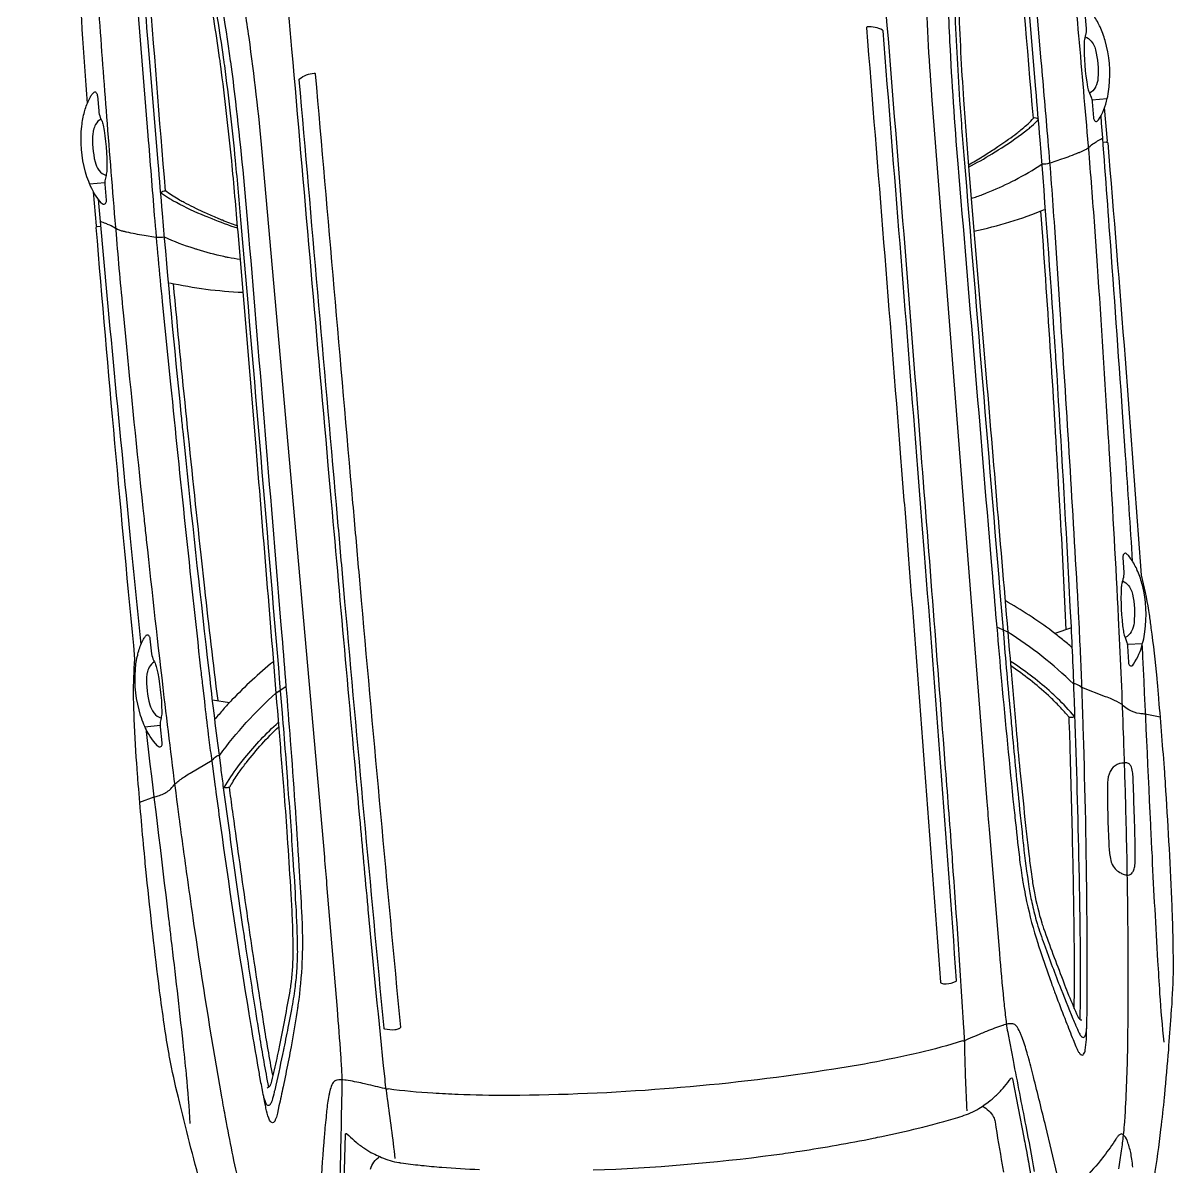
# Model space of a CAD drawing. Header units: millimetres. Extents: x 2622 to 2811, y 687 to 801.
# Drawn here: x 2641.453 to 2642.562, y 762.031 to 763.13 of the extents above; entities that cross this region are included whole.
import ezdxf

# ---------------------------------------------------------------- set-up
doc = ezdxf.new("R2010")
doc.units = ezdxf.units.MM
doc.layers.add('automobile', color=251, linetype='Continuous')

msp = doc.modelspace()

# ---------------------------------------------------------------- linework, layer by layer
at = {"layer": 'automobile'}
for p, q in [((2642.4949, 763.057), (2642.4804, 763.0558)), ((2642.4952, 763.0164), (2642.4925, 763.0487)), ((2642.4946, 763.0154), (2642.491, 763.0151)), ((2641.5171, 762.9753), (2641.5316, 762.9766)), ((2641.5236, 762.9352), (2641.5209, 762.9676)), ((2641.5243, 762.9344), (2641.5279, 762.9348)), ((2642.4606, 762.5487), (2642.4448, 762.5435)), ((2642.5289, 762.5336), (2642.5144, 762.5328)), ((2641.6352, 762.4797), (2641.6516, 762.4772)), ((2641.5703, 762.4536), (2641.5848, 762.4552))]:
    msp.add_line(p, q, dxfattribs=at)
for points in [[(2642.3684, 763.5544, -0.000419), (2642.3684, 763.5542, -0.145444), (2642.3687, 763.5506, 0.011938), (2642.3637, 763.5258), (2642.3627, 763.5202, 0.007872), (2642.361, 763.5095, 0.01001), (2642.3586, 763.4907), (2642.3578, 763.4828, 0.000409), (2642.3574, 763.4794, 0.003875), (2642.353, 763.433, 0.001146), (2642.3526, 763.4272), (2642.3521, 763.4222, 0.009465), (2642.3434, 763.2833), (2642.3433, 763.2819, 0.000477), (2642.3425, 763.2638, 0.018781), (2642.342, 763.1511), (2642.342, 763.1503, 0.004479), (2642.3436, 763.1119, 0.008146), (2642.3515, 762.9945, 0.000207), (2642.3836, 762.6121), (2642.3847, 762.5981, 0.000716), (2642.3889, 762.5496, 0.000716)], [(2641.5595, 763.4869, 0.000419), (2641.5594, 763.4867, 0.145444), (2641.5598, 763.483, -0.011938), (2641.5688, 763.4595), (2641.5707, 763.4541, -0.007872), (2641.5742, 763.4438, -0.01001), (2641.5796, 763.4256), (2641.5817, 763.4181, -0.000409), (2641.5827, 763.4147, -0.003875), (2641.5947, 763.3697, -0.001146), (2641.5961, 763.364), (2641.5974, 763.3592, -0.009465), (2641.6291, 763.2237), (2641.6293, 763.2223, -0.000477), (2641.6331, 763.2046, -0.018781), (2641.6523, 763.0936), (2641.6525, 763.0927, -0.004479), (2641.6572, 763.0546, -0.008146), (2641.6689, 762.9376, -0.000207), (2641.7007, 762.5551), (2641.7019, 762.5411, -0.000716), (2641.7058, 762.4926, -0.000716)], [(2642.469, 762.1727, 0.007155), (2642.4694, 762.2227), (2642.4694, 762.2277, 0.001691), (2642.4693, 762.2465, 0.001679), (2642.4683, 762.3091), (2642.4683, 762.3128, 0.000772), (2642.4681, 762.3194, 0.003359), (2642.464, 762.4657, 0.000704), (2642.4634, 762.4826), (2642.4631, 762.4924, 0.003771), (2642.4596, 762.5691), (2642.4585, 762.5894, 0.002641), (2642.4468, 762.7921), (2642.4458, 762.8074, 0.000586), (2642.4447, 762.8244, 0.003946), (2642.4305, 763.0176, 0.000498), (2642.4265, 763.0663), (2642.4169, 763.1818, 0.00388), (2642.4067, 763.2934), (2642.3909, 763.4529)], [(2642.3618, 762.9937, 0.012934), (2642.3748, 763.0013, 0.001617), (2642.3759, 763.0021), (2642.3793, 763.0042, 0.005718), (2642.39, 763.0112, 0.006801), (2642.3977, 763.0165), (2642.4003, 763.0183, 0.009079), (2642.4082, 763.0241, 0.008378), (2642.4122, 763.0273), (2642.4134, 763.0283, 0.037585), (2642.4241, 763.0385, 0.004863), (2642.3857, 763.4502)], [(2642.5107, 762.0614, 0.00572), (2642.5117, 762.0713), (2642.5117, 762.0718, 0.005942), (2642.5123, 762.0796, 0.010746), (2642.5148, 762.146), (2642.5149, 762.1526, 0.00238), (2642.5151, 762.173, 0.006696), (2642.5141, 762.3238), (2642.5138, 762.3397, 0.002066), (2642.5128, 762.3822, 0.001572), (2642.5109, 762.4426), (2642.5105, 762.4531, 0.004097), (2642.506, 762.5584, 0.002102), (2642.4976, 762.7106, 0.000074), (2642.4965, 762.7287), (2642.4964, 762.7309, 0.002407), (2642.4857, 762.8967), (2642.4834, 762.9297, 0.003667), (2642.4776, 763.005, 0.001059), (2642.4684, 763.1113, 0.001674), (2642.4592, 763.2113), (2642.4506, 763.3017, 0.00038), (2642.4391, 763.4221)], [(2641.6893, 762.1076, -0.007155), (2641.6806, 762.1568), (2641.6798, 762.1618, -0.001691), (2641.6768, 762.1804, -0.001679), (2641.6673, 762.2422), (2641.6668, 762.2459, -0.000772), (2641.6658, 762.2525, -0.003359), (2641.6456, 762.3974, -0.000704), (2641.6434, 762.4141), (2641.6421, 762.4239, -0.003771), (2641.6328, 762.5001), (2641.6305, 762.5203, -0.002641), (2641.6085, 762.7221), (2641.6069, 762.7374, -0.000586), (2641.6052, 762.7543, -0.003946), (2641.5871, 762.9472, -0.000498), (2641.583, 762.9959), (2641.5734, 763.1114, -0.00388), (2641.5649, 763.2232), (2641.5541, 763.383)], [(2641.6589, 762.935, -0.012934), (2641.6448, 762.9404, -0.001617), (2641.6436, 762.9409), (2641.6399, 762.9425, -0.005718), (2641.6282, 762.9476, -0.006801), (2641.6197, 762.9515), (2641.6168, 762.9529, -0.009079), (2641.608, 762.9574, -0.008378), (2641.6036, 762.9598), (2641.6022, 762.9606, -0.037585), (2641.59, 762.9688, -0.004863), (2641.5596, 763.3812)], [(2641.6666, 761.991, -0.00572), (2641.664, 762.0005), (2641.6639, 762.0011, -0.005942), (2641.6621, 762.0086, -0.010746), (2641.6486, 762.0737), (2641.6474, 762.0802, -0.00238), (2641.6438, 762.1003, -0.006696), (2641.6197, 762.2491), (2641.6174, 762.2649, -0.002066), (2641.6114, 762.307, -0.001572), (2641.6032, 762.3669), (2641.6019, 762.3773, -0.004097), (2641.5889, 762.4819, -0.002102), (2641.5719, 762.6333, -0.000074), (2641.57, 762.6514), (2641.5697, 762.6535, -0.002407), (2641.5528, 762.8189), (2641.5496, 762.8518, -0.003667), (2641.5428, 762.927, -0.001059), (2641.5342, 763.0333, -0.001674), (2641.5267, 763.1335), (2641.5202, 763.2241, -0.00038), (2641.5117, 763.3447)], [(2642.3605, 762.0849, -0.008696), (2642.3583, 762.1427, 0.010619), (2642.3574, 762.1645, 0.002667), (2642.3464, 762.3251), (2642.3463, 762.3274, 0.000719), (2642.3398, 762.4135, 0.000472), (2642.3163, 762.7172), (2642.3136, 762.752, 0.000602), (2642.2817, 763.1525, -0.00582), (2642.2776, 763.2122), (2642.2775, 763.2131, -0.007479), (2642.2753, 763.266)], [(2641.8108, 762.039, 0.008696), (2641.8034, 762.0963, -0.010619), (2641.8007, 762.118, -0.002667), (2641.7849, 762.2783), (2641.7847, 762.2805, -0.000719), (2641.7768, 762.3665, -0.000472), (2641.7496, 762.6699), (2641.7465, 762.7047, -0.000602), (2641.7116, 763.1049, 0.00582), (2641.7057, 763.1645), (2641.7056, 763.1654, 0.007479), (2641.6991, 763.2179)], [(2642.3889, 762.5496, 0.000769), (2642.3935, 762.4976, 0.003577), (2642.4053, 762.3766), (2642.4054, 762.376, 0.000027), (2642.4064, 762.3663, 0.003552), (2642.4106, 762.3286, 0.009916), (2642.4134, 762.3084), (2642.4135, 762.3081, 0.002943), (2642.4147, 762.301, 0.009853), (2642.4169, 762.2894), (2642.4176, 762.286, 0.025369), (2642.4283, 762.246), (2642.4283, 762.2459, 0.000021), (2642.4294, 762.2424, 0.008627), (2642.4395, 762.2128), (2642.4414, 762.2074, 0.003472), (2642.4456, 762.1962, 0.003627), (2642.4542, 762.1737), (2642.4554, 762.1707, 0.001375), (2642.4623, 762.1532), (2642.465, 762.1465, 0.040638), (2642.4673, 762.1418), (2642.4676, 762.1413, 0.056658), (2642.4693, 762.1391, 0.037523), (2642.4695, 762.1389, 0.164307), (2642.471, 762.1384, 0.247104), (2642.4724, 762.1391, 0.073089), (2642.4735, 762.1413), (2642.4735, 762.1413, 0.031398), (2642.4739, 762.1431, 0.039043), (2642.475, 762.1532), (2642.4751, 762.1541, 0.000777), (2642.4755, 762.1706, 0.003856), (2642.4757, 762.1781), (2642.4757, 762.1821, 0.001532), (2642.4758, 762.1953, 0.001333), (2642.4759, 762.2302, 0.000872), (2642.4758, 762.2452), (2642.4758, 762.2457, 0.005865), (2642.4731, 762.417), (2642.4729, 762.4256, 0.001448), (2642.4718, 762.4604, 0.000132), (2642.4716, 762.4657), (2642.4706, 762.4956, 0.002035), (2642.4698, 762.5165, 0.002471), (2642.4683, 762.5481), (2642.4675, 762.5641, 0.001145), (2642.4667, 762.5798, 0.002344), (2642.4498, 762.8544), (2642.4446, 762.9337, 0.004857), (2642.4383, 763.0167, 0.000048), (2642.4317, 763.0936), (2642.4215, 763.2129, 0.004161)], [(2641.6333, 763.1719, -0.012265), (2641.6454, 763.0972), (2641.6458, 763.0943, -0.001235), (2641.6466, 763.089, -0.008856), (2641.657, 762.9978, -0.002935), (2641.6625, 762.9372), (2641.6632, 762.9298, -0.000365), (2641.7021, 762.4669, -0.002131), (2641.7052, 762.4276), (2641.7072, 762.4011, -0.000136), (2641.7074, 762.3988, -0.001815), (2641.7125, 762.3266, -0.002801), (2641.7151, 762.2834), (2641.7152, 762.2818, -0.009465), (2641.7167, 762.2413, -0.017816), (2641.7164, 762.2261), (2641.7163, 762.2236, -0.015228), (2641.7148, 762.2062), (2641.7147, 762.2052, -0.007594), (2641.7144, 762.2026, -0.010491), (2641.711, 762.182), (2641.7082, 762.1677, -0.003445), (2641.7038, 762.1452), (2641.7037, 762.1445, -0.001626), (2641.7034, 762.1433, -0.003891), (2641.696, 762.1093, -0.003028), (2641.6946, 762.1032), (2641.6945, 762.1027, -0.010906), (2641.6924, 762.0946, -0.044584), (2641.6916, 762.0926), (2641.6915, 762.0924, -0.039314), (2641.691, 762.0915, -0.004902), (2641.6905, 762.0909), (2641.6905, 762.0908, -0.367391), (2641.6878, 762.0902, -0.163402), (2641.6871, 762.091, -0.048531), (2641.6846, 762.0976, -0.016075), (2641.6842, 762.0992)], [(2641.6296, 763.1712, -0.012265), (2641.6417, 763.0966), (2641.6421, 763.0938, -0.001235), (2641.6428, 763.0885, -0.008856), (2641.6533, 762.9974, -0.0033), (2641.6594, 762.9294), (2641.6767, 762.7226, -0.00065), (2641.6989, 762.4521, -0.000285), (2641.7037, 762.3927, -0.002907), (2641.7066, 762.3529), (2641.707, 762.3475, -0.001171), (2641.7101, 762.2998, -0.004227), (2641.7113, 762.2781), (2641.7116, 762.2722, -0.004312), (2641.7122, 762.2553), (2641.7124, 762.248, -0.013016), (2641.7125, 762.2346, -0.026534), (2641.7102, 762.2051), (2641.7102, 762.2048, -0.011449), (2641.7094, 762.1996, -0.006882), (2641.6995, 762.1478), (2641.6985, 762.1428, -0.004097), (2641.6963, 762.1324, -0.007231), (2641.6911, 762.1106, -0.032051), (2641.6907, 762.1095), (2641.6907, 762.1095, -0.233157), (2641.6877, 762.1067)], [(2642.3205, 763.1703, 0.013131), (2642.3263, 763.0599), (2642.3794, 762.3816, 0.001274), (2642.3815, 762.3554), (2642.3915, 762.2358, 0.003786), (2642.3955, 762.1917, 0.002894), (2642.3973, 762.1749, 0.019731), (2642.3998, 762.1582), (2642.4046, 762.1331, 0.001137), (2642.4168, 762.0704, -0.003739), (2642.425, 762.0266)], [(2641.7058, 762.4926, -0.000769), (2641.7099, 762.4405, -0.003577), (2641.7183, 762.3192), (2641.7183, 762.3187, -0.000027), (2641.7189, 762.3089, -0.003552), (2641.721, 762.2711, -0.009916), (2641.7216, 762.2507), (2641.7216, 762.2503, -0.002943), (2641.7216, 762.2431, -0.009853), (2641.7213, 762.2313), (2641.7212, 762.2279, -0.025369), (2641.7173, 762.1866), (2641.7173, 762.1865, -0.000021), (2641.7168, 762.183, -0.008627), (2641.7117, 762.152), (2641.7107, 762.1464, -0.003472), (2641.7085, 762.1347, -0.003627), (2641.7037, 762.1111), (2641.7031, 762.1079, -0.001375), (2641.6991, 762.0895), (2641.6976, 762.0824, -0.040638), (2641.6961, 762.0774), (2641.6958, 762.0768, -0.056658), (2641.6946, 762.0744, -0.037523), (2641.6944, 762.0742, -0.164307), (2641.693, 762.0734, -0.247104), (2641.6915, 762.0739, -0.073089), (2641.6901, 762.0759), (2641.6901, 762.0759, -0.031398), (2641.6893, 762.0777, -0.039043), (2641.6866, 762.0874), (2641.6864, 762.0883, -0.000777), (2641.6832, 762.1045, -0.003856), (2641.6818, 762.1118), (2641.6811, 762.1158, -0.001532), (2641.6788, 762.1287, -0.001333), (2641.673, 762.1632, -0.000872), (2641.6705, 762.1779), (2641.6704, 762.1784, -0.005865), (2641.6447, 762.3479), (2641.6435, 762.3564, -0.001448), (2641.6388, 762.3908, -0.000132), (2641.6381, 762.3961), (2641.6341, 762.4258, -0.002035), (2641.6315, 762.4465, -0.002471), (2641.6277, 762.478), (2641.6259, 762.4938, -0.001145), (2641.6241, 762.5094, -0.002344), (2641.5952, 762.783), (2641.5872, 762.8621, -0.004857), (2641.5796, 762.9451, -0.000048), (2641.5734, 763.0219), (2641.5637, 763.1413, -0.004161)], [(2641.7578, 762.0153, 0.001137), (2641.7593, 762.0792), (2641.7599, 762.1047, 0.019731), (2641.7596, 762.1217, 0.002894), (2641.7586, 762.1385, 0.003786), (2641.7552, 762.1826), (2641.7452, 762.3023, 0.001274), (2641.743, 762.3285), (2641.6829, 763.0062, 0.013131), (2641.6703, 763.116, 0.003801), (2641.6664, 763.1418)], [(2642.3484, 763.1476, 0.008856), (2642.3532, 763.0559, 0.002935), (2642.3579, 762.9952), (2642.3585, 762.9878, 0.000365), (2642.3968, 762.5249, 0.002131), (2642.4002, 762.4856), (2642.4027, 762.4592, 0.000136), (2642.4029, 762.4568, 0.001815), (2642.4098, 762.3848, 0.002801), (2642.4144, 762.3418), (2642.4145, 762.3402, 0.009465), (2642.4198, 762.3, 0.017816), (2642.4226, 762.285), (2642.4231, 762.2826, 0.015228), (2642.4274, 762.2657), (2642.4277, 762.2647, 0.007594), (2642.4285, 762.2622, 0.010491), (2642.4353, 762.2425), (2642.4403, 762.2288, 0.003445), (2642.4484, 762.2074), (2642.4487, 762.2067, 0.001626), (2642.4491, 762.2055, 0.003891), (2642.4621, 762.1732, 0.003028), (2642.4645, 762.1675), (2642.4647, 762.167, 0.010906), (2642.4681, 762.1593, 0.044584), (2642.4692, 762.1575), (2642.4693, 762.1573, 0.039314), (2642.47, 762.1566, 0.004902), (2642.4705, 762.156), (2642.4706, 762.1559, 0.367391), (2642.4733, 762.1558, 0.163402), (2642.4739, 762.1567, 0.048531), (2642.4753, 762.1636, 0.016075), (2642.4754, 762.1653)], [(2642.3522, 763.1477, 0.008856), (2642.357, 763.0562, 0.0033), (2642.3622, 762.988), (2642.3795, 762.7813, 0.00065), (2642.4024, 762.5108, 0.000285), (2642.4075, 762.4514, 0.002907), (2642.4112, 762.4117), (2642.4118, 762.4064, 0.001171), (2642.4166, 762.3588, 0.004227), (2642.419, 762.3372), (2642.4197, 762.3313, 0.004312), (2642.4219, 762.3145), (2642.4229, 762.3073, 0.013016), (2642.4251, 762.2941, 0.026534), (2642.4322, 762.2654), (2642.4323, 762.2651, 0.011449), (2642.4339, 762.2601, 0.006882), (2642.4523, 762.2107), (2642.4541, 762.2058, 0.004097), (2642.458, 762.196, 0.007231), (2642.4668, 762.1753, 0.032051), (2642.4673, 762.1743), (2642.4673, 762.1743, 0.233157), (2642.4708, 762.1721)], [(2642.4736, 763.1391), (2642.4748, 763.1248, -0.085716), (2642.4742, 763.1183, 0.005048), (2642.4738, 763.1167)], [(2642.4738, 763.1167, -0.128656), (2642.4797, 763.1124, -0.074928), (2642.4828, 763.1073), (2642.483, 763.1067, -0.033595), (2642.4838, 763.1042, -0.082493), (2642.4862, 763.077, -0.091508), (2642.4839, 763.0687), (2642.4837, 763.0682, -0.165945), (2642.478, 763.0624), (2642.4796, 763.0587, -0.077034), (2642.4807, 763.0542), (2642.4819, 763.0389, 0.052715), (2642.4822, 763.0375, 0.220499), (2642.4841, 763.0353, 0.264829), (2642.4854, 763.0355, 0.098627), (2642.4868, 763.037, 0.085251), (2642.495, 763.0575), (2642.4955, 763.0595, 0.026826), (2642.4969, 763.0686, 0.094576), (2642.4931, 763.1131, 0.040749), (2642.4882, 763.1262), (2642.4877, 763.1272, 0.050939), (2642.4815, 763.1377)], [(2642.4738, 763.1167, 0.005298), (2642.4734, 763.1151, 0.048516), (2642.4729, 763.1106, 0.050735), (2642.4762, 763.0683, 0.052924), (2642.4776, 763.0635), (2642.478, 763.0624)], [(2641.528, 763.0378, 0.128656), (2641.5229, 763.0326, 0.074928), (2641.5208, 763.027), (2641.5206, 763.0264, 0.033595), (2641.5202, 763.0238, 0.082493), (2641.5224, 762.9965, 0.091508), (2641.526, 762.9887), (2641.5263, 762.9883, 0.165945), (2641.5329, 762.9835), (2641.532, 762.9796, 0.077034), (2641.5316, 762.975), (2641.5329, 762.9597, -0.052715), (2641.5329, 762.9582, -0.220499), (2641.5314, 762.9558, -0.264829), (2641.5301, 762.9557, -0.098627), (2641.5284, 762.957, -0.085251), (2641.5169, 762.9759), (2641.5162, 762.9778, -0.026826), (2641.5132, 762.9865, -0.094576), (2641.5096, 763.031, -0.040749), (2641.5122, 763.0447), (2641.5125, 763.0458, -0.050939), (2641.517, 763.0572), (2641.5179, 763.059, -0.027989), (2641.5189, 763.0607, -0.041607), (2641.521, 763.0633, -0.423561), (2641.5231, 763.0634, -0.14772), (2641.5244, 763.061, -0.02926), (2641.5246, 763.0599), (2641.5258, 763.0456, 0.085716), (2641.5274, 763.0392, -0.005048), (2641.528, 763.0378)], [(2641.528, 763.0378, -0.005298), (2641.5287, 763.0363, -0.048516), (2641.53, 763.0319, -0.050735), (2641.5337, 762.9896, -0.052924), (2641.5331, 762.9847), (2641.5329, 762.9835)], [(2642.3619, 762.9915, 0.014687), (2642.3844, 763.0042, 0.005146), (2642.3904, 763.008), (2642.3938, 763.0101, 0.025792), (2642.4186, 763.0277, 0.015915), (2642.4219, 763.0305), (2642.4224, 763.031, 0.022953), (2642.4289, 763.0374, 0.262561), (2642.4241, 763.0385)], [(2642.5195, 762.6125, 0.001073), (2642.5127, 762.7145), (2642.5098, 762.7559, 0.001), (2642.4976, 762.927, 0.000578), (2642.4891, 763.041)], [(2642.4946, 763.0154, -0.41412), (2642.4955, 763.0147, -0.003251), (2642.5276, 762.5995, -0.027772), (2642.5347, 762.5656), (2642.5353, 762.5618, -0.004315), (2642.5371, 762.5486, -0.009891), (2642.5426, 762.5006), (2642.5431, 762.4955, -0.002219), (2642.5444, 762.4804, -0.002775), (2642.55, 762.4097, -0.002199), (2642.5508, 762.3984), (2642.5512, 762.3922, -0.005597), (2642.5571, 762.2814, -0.005916), (2642.5581, 762.249), (2642.5581, 762.2475, -0.006543), (2642.5583, 762.2196, -0.003153), (2642.5583, 762.2169, -0.01382), (2642.5563, 762.1772), (2642.5562, 762.1757, -0.000418), (2642.5538, 762.1435, -0.004713), (2642.55, 762.1003), (2642.5498, 762.098, -0.006057), (2642.5464, 762.067, -0.00802), (2642.5401, 762.0209, -0.004631)], [(2642.3644, 762.9614, 0.011789), (2642.3752, 762.9651, 0.007329), (2642.3785, 762.9664), (2642.3792, 762.9667, 0.021191), (2642.4034, 762.9777, 0.000299), (2642.4062, 762.9791), (2642.4062, 762.9791, 0.030386), (2642.4324, 762.9945, 0.056739), (2642.4398, 762.9955, 0.020364), (2642.4407, 762.9957), (2642.4515, 762.9994, 0.0153), (2642.4676, 763.0054, 0.004677), (2642.4685, 763.0057), (2642.4689, 763.0059, 0.010794), (2642.4717, 763.0072), (2642.4741, 763.0083, 0.079259), (2642.4774, 763.0107, -0.049126), (2642.4824, 763.0146), (2642.4844, 763.0158, -0.007216), (2642.4858, 763.0167, -0.00952), (2642.4907, 763.0195)], [(2641.6591, 762.9328, -0.014687), (2641.6348, 762.9417, -0.005146), (2641.6283, 762.9444), (2641.6246, 762.9459, -0.025792), (2641.5972, 762.9592, -0.015915), (2641.5935, 762.9614), (2641.5929, 762.9617, -0.022953), (2641.5855, 762.967, -0.262561), (2641.59, 762.9688)], [(2641.5665, 762.533, -0.001073), (2641.5564, 762.6346), (2641.5524, 762.676, -0.001), (2641.536, 762.8468, -0.000578), (2641.5255, 762.9606)], [(2641.6214, 762.0228, -0.004713), (2641.6105, 762.0648, -0.000418), (2641.6027, 762.0962), (2641.6024, 762.0975, -0.01382), (2641.5939, 762.1364, -0.003153), (2641.5934, 762.1391, -0.006543), (2641.589, 762.1666), (2641.5888, 762.1681, -0.005916), (2641.5844, 762.2002, -0.005597), (2641.5718, 762.3105), (2641.5712, 762.3167, -0.002199), (2641.5701, 762.3279, -0.002775), (2641.5639, 762.3985, -0.002219), (2641.5627, 762.4137), (2641.5624, 762.4187, -0.009891), (2641.5598, 762.467, -0.004315), (2641.5594, 762.4803), (2641.5594, 762.4842, -0.027772), (2641.5607, 762.5188, -0.003251), (2641.5235, 762.9335, -0.41412), (2641.5243, 762.9344)], [(2642.4556, 762.547, 0.003262), (2642.4502, 762.6554), (2642.4483, 762.6876, 0.004355), (2642.4313, 762.9492)], [(2641.6617, 762.9027, -0.011789), (2641.6504, 762.9046, -0.007329), (2641.647, 762.9053), (2641.6462, 762.9055, -0.021191), (2641.6206, 762.9123, -0.000299), (2641.6176, 762.9132), (2641.6175, 762.9133, -0.030386), (2641.5891, 762.9241, -0.056739), (2641.5816, 762.9238, -0.020364), (2641.5808, 762.9239), (2641.5694, 762.9258, -0.0153), (2641.5526, 762.929, -0.004677), (2641.5517, 762.9292), (2641.5513, 762.9293, -0.010794), (2641.5482, 762.9301), (2641.5457, 762.9308, -0.079259), (2641.5421, 762.9326, 0.049126), (2641.5365, 762.9356), (2641.5343, 762.9365, 0.007216), (2641.5327, 762.9372, 0.00952), (2641.5275, 762.9391)], [(2641.6405, 762.4789, -0.003262), (2641.6278, 762.5868), (2641.6243, 762.6189, -0.004355), (2641.5977, 762.8796)], [(2642.5097, 762.594, -0.128656), (2642.5155, 762.5895, -0.074928), (2642.5184, 762.5843), (2642.5186, 762.5837, -0.033595), (2642.5193, 762.5812, -0.082493), (2642.5208, 762.5538, -0.091508), (2642.5184, 762.5456), (2642.5181, 762.5451, -0.165945), (2642.5123, 762.5395), (2642.5137, 762.5358, -0.077034), (2642.5146, 762.5313), (2642.5154, 762.5159, 0.052715), (2642.5156, 762.5145, 0.220499), (2642.5175, 762.5123, 0.264829), (2642.5187, 762.5124, 0.098627), (2642.5202, 762.5139, 0.085251), (2642.5291, 762.5341), (2642.5296, 762.5361, 0.026826), (2642.5313, 762.5451, 0.094576), (2642.5289, 762.5897, 0.040749), (2642.5245, 762.603), (2642.524, 762.604, 0.050939), (2642.5181, 762.6147), (2642.5169, 762.6164, 0.027989), (2642.5157, 762.6179, 0.041607), (2642.5133, 762.6202, 0.423561), (2642.5112, 762.62, 0.14772), (2642.5102, 762.6175, 0.02926), (2642.5102, 762.6164), (2642.5109, 762.602, -0.085716), (2642.5102, 762.5955, 0.005048), (2642.5097, 762.594)], [(2642.5097, 762.594, 0.005298), (2642.5093, 762.5924, 0.048516), (2642.5086, 762.5879, 0.050735), (2642.5106, 762.5455, 0.052924), (2642.5118, 762.5407), (2642.5123, 762.5395)], [(2642.5459, 762.4631), (2642.5314, 762.4659, 0.034737), (2642.5307, 762.466, -0.022917), (2642.5262, 762.4664, -0.094077), (2642.5158, 762.47, -0.06124), (2642.5105, 762.474), (2642.5097, 762.4747, 0.054997), (2642.5088, 762.4754, 0.03443), (2642.4996, 762.4802, 0.011015), (2642.4934, 762.4827), (2642.4706, 762.4914, -0.110913), (2642.4697, 762.492, 0.142732), (2642.4644, 762.495, 0.080563), (2642.464, 762.4951), (2642.4629, 762.495, -0.216991), (2642.4625, 762.4951, 0.052003), (2642.3995, 762.5448), (2642.3949, 762.547), (2642.3889, 762.5496)], [(2641.5793, 762.5163, 0.128656), (2641.5743, 762.5109, 0.074928), (2641.5724, 762.5053), (2641.5722, 762.5047, 0.033595), (2641.5719, 762.5021, 0.082493), (2641.575, 762.4749, 0.091508), (2641.5788, 762.4672), (2641.5791, 762.4667, 0.165945), (2641.5858, 762.4622), (2641.585, 762.4582, 0.077034), (2641.5849, 762.4536), (2641.5866, 762.4384, -0.052715), (2641.5866, 762.4369, -0.220499), (2641.5852, 762.4345, -0.264829), (2641.5839, 762.4343, -0.098627), (2641.5822, 762.4356, -0.085251), (2641.5701, 762.4541), (2641.5693, 762.4559, -0.026826), (2641.5661, 762.4646, -0.094576), (2641.5611, 762.5089, -0.040749), (2641.5633, 762.5227), (2641.5635, 762.5238, -0.050939), (2641.5676, 762.5354), (2641.5685, 762.5372, -0.027989), (2641.5694, 762.5389, -0.041607), (2641.5714, 762.5416, -0.423561), (2641.5736, 762.5417, -0.14772), (2641.5749, 762.5394, -0.02926), (2641.5751, 762.5383), (2641.5767, 762.524, 0.085716), (2641.5786, 762.5177, -0.005048), (2641.5793, 762.5163)], [(2642.5285, 762.532, 0.000042), (2642.5371, 762.3483, 0.000342), (2642.5378, 762.3335), (2642.5381, 762.3284, 0.002739), (2642.5435, 762.2288, 0.0015), (2642.5454, 762.198), (2642.5454, 762.1973, 0.011544), (2642.5496, 762.1506)], [(2641.5793, 762.5163, -0.005298), (2641.58, 762.5148, -0.048516), (2641.5814, 762.5105, -0.050735), (2641.5865, 762.4683, -0.052924), (2641.586, 762.4634), (2641.5858, 762.4622)], [(2642.4584, 762.4629, 0.034924), (2642.4634, 762.4633, 0.585563), (2642.4635, 762.4637, 0.028076), (2642.4473, 762.481), (2642.4452, 762.483, 0.009489), (2642.4392, 762.4885, 0.038816), (2642.4019, 762.5167)], [(2642.4633, 762.1832, 0.007975), (2642.4636, 762.2331, 0.00031), (2642.4634, 762.2521), (2642.4634, 762.2533, 0.002466), (2642.462, 762.3349), (2642.4618, 762.3413, 0.002022), (2642.4594, 762.4363, 0.001435), (2642.459, 762.4486), (2642.4588, 762.4518, 0.000603), (2642.4584, 762.4629, 0.000667), (2642.4562, 762.4656, 0.017944), (2642.4468, 762.4758, 0.012257), (2642.4385, 762.4838, 0.035569), (2642.4022, 762.5125)], [(2641.5653, 762.3812), (2641.5791, 762.3864, -0.034737), (2641.5798, 762.3866, 0.022917), (2641.5842, 762.3878, 0.094077), (2641.5938, 762.393, 0.06124), (2641.5984, 762.3979), (2641.5991, 762.3987, -0.054997), (2641.5998, 762.3995, -0.03443), (2641.6082, 762.4058, -0.011015), (2641.6138, 762.4093), (2641.6349, 762.4216, 0.110913), (2641.6357, 762.4224, -0.142732), (2641.6404, 762.4262, -0.080563), (2641.6408, 762.4263), (2641.6419, 762.4264, 0.216991), (2641.6422, 762.4266, -0.052003), (2641.6962, 762.4861), (2641.7003, 762.489), (2641.7058, 762.4926)], [(2641.6516, 762.3956, -0.034924), (2641.6467, 762.3951, -0.585563), (2641.6465, 762.3955, -0.028076), (2641.6596, 762.4153), (2641.6613, 762.4175, -0.009489), (2641.6663, 762.424, -0.038816), (2641.6984, 762.458)], [(2641.571, 762.4521, -0.000042), (2641.593, 762.2694, -0.000342), (2641.5947, 762.2548), (2641.5953, 762.2497, -0.002739), (2641.6066, 762.1506, -0.0015), (2641.6098, 762.1199), (2641.6098, 762.1192, -0.011544), (2641.6135, 762.0725)], [(2641.6931, 762.1189, -0.007975), (2641.6846, 762.168, -0.00031), (2641.6817, 762.1869), (2641.6815, 762.188, -0.002466), (2641.6693, 762.2687), (2641.6684, 762.2751, -0.002022), (2641.6551, 762.3692, -0.001435), (2641.6534, 762.3814), (2641.653, 762.3845, -0.000603), (2641.6516, 762.3956, -0.000667), (2641.6534, 762.3986, -0.017944), (2641.6609, 762.4102, -0.012257), (2641.6678, 762.4195, -0.035569), (2641.6988, 762.4538)], [(2642.447, 762.0237), (2642.436, 762.0696, 0.002349), (2642.4242, 762.1173, 0.002068), (2642.4229, 762.1225), (2642.4222, 762.1252, 0.002799), (2642.4196, 762.1349, 0.000534), (2642.4182, 762.1402), (2642.418, 762.1406, 0.020842), (2642.4134, 762.1552), (2642.4131, 762.156, 0.020438), (2642.4118, 762.1592, 0.026127), (2642.4088, 762.1648, 0.067791), (2642.4072, 762.1668), (2642.4071, 762.1669, 0.098148), (2642.4052, 762.1681), (2642.4052, 762.1681, 0.091195), (2642.4033, 762.1685, 0.083028), (2642.3958, 762.1673, 0.00084), (2642.3948, 762.1669), (2642.3945, 762.1668, 0.014729), (2642.3792, 762.1611), (2642.3792, 762.1611, 0.001051), (2642.374, 762.159, 0.007643), (2642.357, 762.1517, -0.289318), (2642.3561, 762.1519, -0.018378), (2642.3143, 762.1406, -0.004855), (2642.2908, 762.1355), (2642.2854, 762.1344, -0.012512), (2642.2381, 762.1257), (2642.2322, 762.1248, -0.018148), (2642.0851, 762.1071), (2642.0787, 762.1066, -0.018148), (2641.9307, 762.0996), (2641.9248, 762.0996, -0.012512), (2641.8767, 762.1003), (2641.8712, 762.1005, -0.004855), (2641.8471, 762.1016, -0.018378), (2641.8041, 762.1058, -0.289318), (2641.8032, 762.1055, 0.007643), (2641.7852, 762.1099, 0.001051), (2641.7798, 762.1111), (2641.7798, 762.1111, 0.014729), (2641.7637, 762.1142), (2641.7635, 762.1142, 0.00084), (2641.7624, 762.1144, 0.083028), (2641.7547, 762.1143, 0.091195), (2641.753, 762.1137), (2641.7529, 762.1136, 0.098148), (2641.7512, 762.1121), (2641.7512, 762.112, 0.067791), (2641.7499, 762.1098, 0.026127), (2641.748, 762.1038, 0.020438), (2641.7472, 762.1004), (2641.747, 762.0996, 0.020842), (2641.7449, 762.0844), (2641.7448, 762.084, 0.000534), (2641.7443, 762.0785, 0.002799), (2641.7433, 762.0685), (2641.7431, 762.0657, 0.002068), (2641.7426, 762.0604, 0.002349), (2641.739, 762.0114)], [(2642.0009, 762.028, 0.024321), (2642.1748, 762.0425, 0.004231), (2642.1964, 762.0456), (2642.1997, 762.0461, 0.012614), (2642.2702, 762.0585, 0.002459), (2642.2785, 762.0602), (2642.2826, 762.061, 0.009016), (2642.3179, 762.0692, 0.005682), (2642.3367, 762.0741), (2642.3379, 762.0745, 0.011447), (2642.3558, 762.0798, 0.003757), (2642.3571, 762.0803), (2642.3577, 762.0805, 0.061912), (2642.3734, 762.0881), (2642.3749, 762.0891, 0.018837), (2642.3808, 762.0932, 0.023188), (2642.3878, 762.0991, 0.03035), (2642.395, 762.1066), (2642.3965, 762.1083, 0.025998), (2642.4023, 762.116, -0.664839), (2642.4039, 762.1156), (2642.4149, 762.0592, -0.001732), (2642.4166, 762.0504, -0.000719), (2642.4187, 762.039, -0.000457), (2642.4193, 762.0359), (2642.4202, 762.0313, -0.006082), (2642.425, 762.0028, -0.03233)], [(2642.375, 762.0892, -0.164737), (2642.3858, 762.0788, -0.080937), (2642.3873, 762.0742, 0.00654), (2642.3942, 762.0328, -0.002099), (2642.3955, 762.0258, -0.002236)], [(2641.7614, 762.0046), (2641.763, 762.0621, -0.664839), (2641.7644, 762.0627, 0.025998), (2641.7715, 762.0562), (2641.7732, 762.0547, 0.03035), (2641.7816, 762.0485, 0.023188), (2641.7895, 762.0438, 0.018837), (2641.7959, 762.0408), (2641.7976, 762.04, 0.061912), (2641.8144, 762.0351), (2641.8149, 762.035, 0.003757), (2641.8163, 762.0348, 0.011447), (2641.8349, 762.0325), (2641.8361, 762.0324, 0.005682), (2641.8555, 762.0306, 0.009016), (2641.8917, 762.0284)], [(2642.5197, 762.0306, 0.018718), (2642.5187, 762.0385), (2642.5182, 762.0417, 0.040597), (2642.5153, 762.0531, 0.01295), (2642.5144, 762.0556), (2642.5142, 762.0562, 0.11979), (2642.5101, 762.062, 0.331449), (2642.5075, 762.0622, 0.082404), (2642.5054, 762.0604), (2642.505, 762.0599, 0.026981), (2642.5034, 762.0576, -0.023975), (2642.4918, 762.0413), (2642.4883, 762.0369, -0.030767), (2642.4706, 762.0171, -0.019734)], [(2642.5063, 762.0289, 0.001916), (2642.5089, 762.0464, 0.008733), (2642.5107, 762.0614)], [(2641.7869, 762.0288, -0.164737), (2641.7958, 762.0408)]]:
    msp.add_lwpolyline(points, format="xyb", dxfattribs=at)
for points in [[(2642.2645, 763.1262, 0.416522), (2642.2637, 763.1253, -0.000363), (2642.2965, 762.7126, -0.000193), (2642.3017, 762.6465), (2642.3038, 762.6191, -0.001475), (2642.3347, 762.2085, 0.217101), (2642.335, 762.2079, 0.089066), (2642.3366, 762.2071), (2642.3367, 762.2071, 0.09316), (2642.3403, 762.2067, 0.08948), (2642.3498, 762.2093, 0.310049), (2642.3503, 762.2101, 0.001473), (2642.3195, 762.6203), (2642.3173, 762.6477, 0.000193), (2642.3121, 762.7139, 0.00036), (2642.2796, 763.1224, 0.255549), (2642.2792, 763.1231, 0.141472)], [(2641.7329, 763.0818, -0.416522), (2641.7339, 763.081, 0.000363), (2641.7699, 762.6687, 0.000193), (2641.7757, 762.6026), (2641.7781, 762.5752, 0.001475), (2641.8158, 762.1652, -0.217101), (2641.8156, 762.1646, -0.089066), (2641.8142, 762.1635), (2641.814, 762.1635, -0.09316), (2641.8105, 762.1625, -0.08948), (2641.8008, 762.1634, -0.310049), (2641.8001, 762.1642, -0.001473), (2641.7625, 762.5738), (2641.7601, 762.6012, -0.000193), (2641.7543, 762.6673, -0.00036), (2641.7186, 763.0755, -0.255549), (2641.7189, 763.0763, -0.141472)], [(2642.5215, 762.3589), (2642.5214, 762.3622, 0.001571), (2642.5212, 762.3676, 0.000518), (2642.5201, 762.4008, 0.011381), (2642.5198, 762.4076, 0.001149), (2642.5196, 762.4091, 0.068027), (2642.5183, 762.415, 0.095683), (2642.5168, 762.4176, 0.20128), (2642.5138, 762.419, 0.054307), (2642.5075, 762.4186, 0.027499), (2642.5068, 762.4184, 0.170152), (2642.4993, 762.413), (2642.4991, 762.4127, 0.04554), (2642.4979, 762.4107, 0.092875), (2642.4953, 762.4002), (2642.4953, 762.4, 0.014364), (2642.4953, 762.3971, 0.010869), (2642.4965, 762.3418, 0.009826), (2642.4968, 762.3367), (2642.4968, 762.3365, 0.015632), (2642.4975, 762.3304, 0.033418), (2642.4989, 762.3238, 0.045056), (2642.4999, 762.3213), (2642.4999, 762.3213, 0.097041), (2642.5038, 762.3162, 0.042873), (2642.5058, 762.3147), (2642.5073, 762.3138, 0.03749), (2642.5105, 762.3122, 0.03539), (2642.5125, 762.3115), (2642.5128, 762.3114, 0.202055), (2642.5177, 762.3121), (2642.5178, 762.3121, 0.108909), (2642.519, 762.3133, 0.053799), (2642.5206, 762.3163, 0.078403), (2642.5217, 762.3208), (2642.5218, 762.3224, 0.017414), (2642.522, 762.3284), (2642.522, 762.3287, 0.005075), (2642.522, 762.3331, 0.001956)]]:
    msp.add_lwpolyline(points, format="xyb", close=True, dxfattribs=at)
for centre, radius, start, end in [((2666.809, 764.8742), 25.3597, 183.47326, 184.11927), ((2642.4943, 763.0163), 0.000858, 274.7716, 4.7716), ((2642.2835, 763.3249), 0.4037, 281.9396, 292.0259), ((2641.5244, 762.9353), 0.000858, 184.7716, 274.7716), ((2641.6812, 763.2746), 0.4037, 257.5173, 267.6036), ((2642.1781, 762.1899), 0.4429, 53.388, 60.4003), ((2642.3144, 762.3733), 0.2144, 50.0807, 53.388), ((2641.2854, 761.1435), 1.8179, 49.6879, 50.0807), ((2641.9733, 762.1728), 0.4429, 129.1429, 136.1552), ((2641.8085, 762.3311), 0.2144, 136.1552, 139.4625), ((2643.0271, 761.2889), 1.8179, 139.4625, 139.8553)]:
    msp.add_arc(centre, radius, start, end, dxfattribs=at)

doc.saveas('drawing.dxf')
